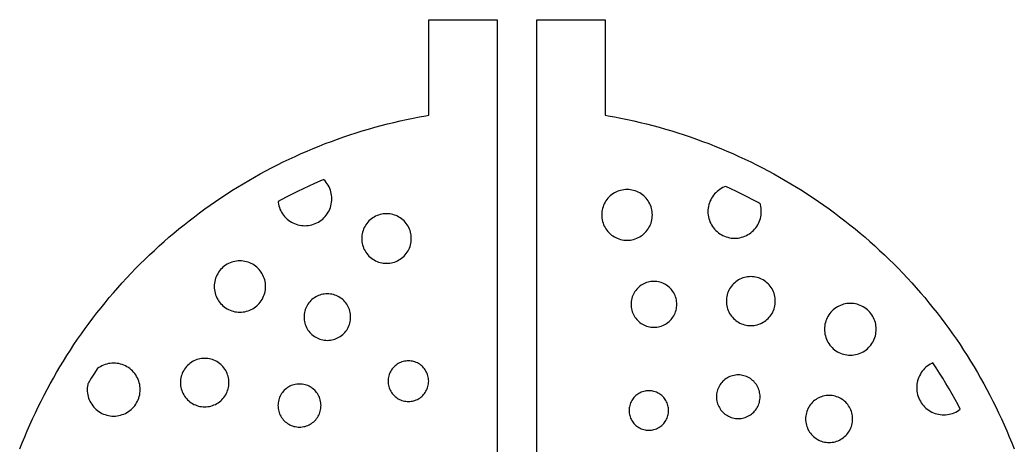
# Model space of a CAD drawing. Header units: millimetres. Extents: x -42 to 133, y -42 to 49.
# Drawn here: x -39.5 to 39.5, y 15.5 to 49.3 of the extents above; entities that cross this region are included whole.
import ezdxf

# ---------------------------------------------------------------- set-up
doc = ezdxf.new("R2010")
doc.units = ezdxf.units.MM
doc.layers.add('CUT', color=1, linetype='Continuous')

msp = doc.modelspace()

# ---------------------------------------------------------------- linework, layer by layer
at = {"layer": 'CUT'}
for points in [[(-39.484, 15.231), (-39.294, 15.714), (-39.099, 16.195), (-38.897, 16.674), (-38.689, 17.15), (-38.476, 17.623), (-38.257, 18.094), (-38.032, 18.562), (-37.801, 19.028), (-37.565, 19.49), (-37.323, 19.95), (-37.075, 20.406), (-36.822, 20.859), (-36.563, 21.31), (-36.299, 21.757), (-36.029, 22.201), (-35.754, 22.641), (-35.474, 23.078), (-35.188, 23.512), (-34.897, 23.942), (-34.6, 24.368), (-34.299, 24.791), (-33.992, 25.21), (-33.68, 25.625), (-33.363, 26.037), (-33.041, 26.444), (-32.714, 26.848), (-32.382, 27.247), (-32.045, 27.642), (-31.703, 28.033), (-31.357, 28.42), (-31.006, 28.803), (-30.65, 29.181), (-30.29, 29.555), (-29.925, 29.925), (-29.555, 30.29), (-29.181, 30.65), (-28.803, 31.006), (-28.42, 31.357), (-28.033, 31.703), (-27.642, 32.045), (-27.247, 32.382), (-26.848, 32.714), (-26.444, 33.041), (-26.037, 33.363), (-25.625, 33.68), (-25.21, 33.992), (-24.791, 34.299), (-24.368, 34.6), (-23.942, 34.897), (-23.512, 35.188), (-23.078, 35.474), (-22.641, 35.754), (-22.201, 36.029), (-21.757, 36.299), (-21.31, 36.563), (-20.859, 36.822), (-20.406, 37.075), (-19.95, 37.323), (-19.49, 37.565), (-19.028, 37.801), (-18.562, 38.032), (-18.094, 38.257), (-17.623, 38.476), (-17.15, 38.689), (-16.674, 38.897), (-16.195, 39.099), (-15.714, 39.294), (-15.231, 39.484), (-14.745, 39.668), (-14.257, 39.846), (-13.767, 40.018), (-13.275, 40.184), (-12.781, 40.344), (-12.285, 40.498), (-11.787, 40.645), (-11.287, 40.787), (-10.786, 40.922), (-10.283, 41.052), (-9.778, 41.175), (-9.272, 41.292), (-8.765, 41.402), (-8.256, 41.507), (-7.746, 41.605), (-7.235, 41.697), (-7, 41.736), (-7, 49.32), (-1.587, 49.32), (-1.587, 3.5)], [(1.587, 3.5), (1.587, 49.32), (7, 49.32), (7, 41.736), (7.235, 41.697), (7.746, 41.605), (8.256, 41.507), (8.765, 41.402), (9.272, 41.292), (9.778, 41.175), (10.283, 41.052), (10.786, 40.922), (11.287, 40.787), (11.787, 40.645), (12.285, 40.498), (12.781, 40.344), (13.275, 40.184), (13.767, 40.018), (14.257, 39.846), (14.745, 39.668), (15.231, 39.484), (15.714, 39.294), (16.195, 39.099), (16.674, 38.897), (17.15, 38.689), (17.623, 38.476), (18.094, 38.257), (18.562, 38.032), (19.028, 37.801), (19.49, 37.565), (19.95, 37.323), (20.406, 37.075), (20.859, 36.822), (21.31, 36.563), (21.757, 36.299), (22.201, 36.029), (22.641, 35.754), (23.078, 35.474), (23.512, 35.188), (23.942, 34.897), (24.368, 34.6), (24.791, 34.299), (25.21, 33.992), (25.625, 33.68), (26.037, 33.363), (26.444, 33.041), (26.848, 32.714), (27.247, 32.382), (27.642, 32.045), (28.033, 31.703), (28.42, 31.357), (28.803, 31.006), (29.181, 30.65), (29.555, 30.29), (29.925, 29.925), (30.29, 29.555), (30.65, 29.181), (31.006, 28.803), (31.357, 28.42), (31.703, 28.033), (32.045, 27.642), (32.382, 27.247), (32.714, 26.848), (33.041, 26.444), (33.363, 26.037), (33.68, 25.625), (33.992, 25.21), (34.299, 24.791), (34.6, 24.368), (34.897, 23.942), (35.188, 23.512), (35.474, 23.078), (35.754, 22.641), (36.029, 22.201), (36.299, 21.757), (36.563, 21.31), (36.822, 20.859), (37.075, 20.406), (37.323, 19.95), (37.565, 19.49), (37.801, 19.028), (38.032, 18.562), (38.257, 18.094), (38.476, 17.623), (38.689, 17.15), (38.897, 16.674), (39.099, 16.195), (39.294, 15.714), (39.484, 15.231)]]:
    msp.add_lwpolyline(points, dxfattribs=at)
for points in [[(-14.869, 34.285), (-14.819, 34.417), (-14.779, 34.551), (-14.747, 34.687), (-14.724, 34.825), (-14.71, 34.965), (-14.706, 35.105), (-14.71, 35.245), (-14.724, 35.384), (-14.747, 35.523), (-14.779, 35.659), (-14.819, 35.793), (-14.869, 35.924), (-14.926, 36.052), (-14.993, 36.176), (-15.067, 36.295), (-15.148, 36.409), (-15.237, 36.517), (-15.333, 36.619), (-15.349, 36.634), (-15.649, 36.507), (-16.096, 36.312), (-16.541, 36.112), (-16.982, 35.906), (-17.422, 35.695), (-17.859, 35.479), (-18.293, 35.257), (-18.724, 35.03), (-18.977, 34.893), (-18.97, 34.825), (-18.947, 34.687), (-18.916, 34.551), (-18.875, 34.417), (-18.825, 34.285), (-18.768, 34.158), (-18.702, 34.034), (-18.628, 33.915), (-18.546, 33.801), (-18.457, 33.693), (-18.361, 33.591), (-18.259, 33.495), (-18.151, 33.406), (-18.037, 33.324), (-17.918, 33.25), (-17.794, 33.184), (-17.667, 33.127), (-17.535, 33.077), (-17.401, 33.036), (-17.265, 33.005), (-17.127, 32.982), (-16.987, 32.968), (-16.847, 32.964), (-16.707, 32.968), (-16.568, 32.982), (-16.429, 33.005), (-16.293, 33.036), (-16.159, 33.077), (-16.028, 33.127), (-15.9, 33.184), (-15.776, 33.25), (-15.657, 33.324), (-15.543, 33.406), (-15.435, 33.495), (-15.333, 33.591), (-15.237, 33.693), (-15.148, 33.801), (-15.067, 33.915), (-14.993, 34.034), (-14.926, 34.158), (-14.869, 34.285)], [(10.6, 33.052), (10.646, 33.175), (10.684, 33.301), (10.714, 33.43), (10.736, 33.56), (10.749, 33.691), (10.753, 33.823), (10.749, 33.954), (10.736, 34.085), (10.714, 34.215), (10.684, 34.344), (10.646, 34.47), (10.6, 34.593), (10.545, 34.713), (10.483, 34.829), (10.414, 34.941), (10.337, 35.048), (10.253, 35.15), (10.163, 35.246), (10.067, 35.337), (9.965, 35.42), (9.858, 35.497), (9.746, 35.566), (9.63, 35.629), (9.51, 35.683), (9.387, 35.729), (9.26, 35.768), (9.132, 35.798), (9.002, 35.819), (8.871, 35.832), (8.739, 35.836), (8.608, 35.832), (8.476, 35.819), (8.346, 35.798), (8.218, 35.768), (8.092, 35.729), (7.969, 35.683), (7.849, 35.629), (7.732, 35.566), (7.621, 35.497), (7.513, 35.42), (7.412, 35.337), (7.315, 35.246), (7.225, 35.15), (7.142, 35.048), (7.065, 34.941), (6.995, 34.829), (6.933, 34.713), (6.879, 34.593), (6.832, 34.47), (6.794, 34.344), (6.764, 34.215), (6.743, 34.085), (6.73, 33.954), (6.726, 33.823), (6.73, 33.691), (6.743, 33.56), (6.764, 33.43), (6.794, 33.301), (6.832, 33.175), (6.879, 33.052), (6.933, 32.932), (6.995, 32.816), (7.065, 32.704), (7.142, 32.597), (7.225, 32.495), (7.315, 32.399), (7.412, 32.309), (7.513, 32.225), (7.621, 32.148), (7.732, 32.079), (7.849, 32.017), (7.969, 31.962), (8.092, 31.916), (8.218, 31.877), (8.346, 31.848), (8.476, 31.826), (8.608, 31.813), (8.739, 31.809), (8.871, 31.813), (9.002, 31.826), (9.132, 31.848), (9.26, 31.877), (9.387, 31.916), (9.51, 31.962), (9.63, 32.017), (9.746, 32.079), (9.858, 32.148), (9.965, 32.225), (10.067, 32.309), (10.163, 32.399), (10.253, 32.495), (10.337, 32.597), (10.414, 32.704), (10.483, 32.816), (10.545, 32.932), (10.6, 33.052)], [(19.241, 33.277), (19.29, 33.407), (19.33, 33.54), (19.362, 33.675), (19.384, 33.811), (19.398, 33.949), (19.402, 34.088), (19.398, 34.226), (19.384, 34.364), (19.362, 34.501), (19.33, 34.636), (19.307, 34.711), (19.152, 34.797), (18.724, 35.03), (18.293, 35.257), (17.859, 35.479), (17.422, 35.695), (16.982, 35.906), (16.59, 36.089), (16.473, 36.045), (16.347, 35.988), (16.225, 35.923), (16.107, 35.849), (15.994, 35.769), (15.887, 35.681), (15.786, 35.586), (15.691, 35.485), (15.603, 35.378), (15.522, 35.265), (15.449, 35.147), (15.384, 35.025), (15.327, 34.899), (15.278, 34.769), (15.237, 34.636), (15.206, 34.501), (15.183, 34.364), (15.17, 34.226), (15.165, 34.088), (15.17, 33.949), (15.183, 33.811), (15.206, 33.675), (15.237, 33.54), (15.278, 33.407), (15.327, 33.277), (15.384, 33.151), (15.449, 33.029), (15.522, 32.911), (15.603, 32.798), (15.691, 32.691), (15.786, 32.59), (15.887, 32.495), (15.994, 32.407), (16.107, 32.326), (16.225, 32.253), (16.347, 32.188), (16.473, 32.131), (16.603, 32.082), (16.735, 32.042), (16.87, 32.01), (17.007, 31.987), (17.145, 31.974), (17.284, 31.969), (17.422, 31.974), (17.56, 31.987), (17.697, 32.01), (17.832, 32.042), (17.965, 32.082), (18.094, 32.131), (18.221, 32.188), (18.343, 32.253), (18.461, 32.326), (18.573, 32.407), (18.681, 32.495), (18.782, 32.59), (18.877, 32.691), (18.964, 32.798), (19.045, 32.911), (19.118, 33.029), (19.184, 33.151), (19.241, 33.277)], [(-8.543, 31.191), (-8.497, 31.312), (-8.46, 31.435), (-8.431, 31.561), (-8.41, 31.688), (-8.397, 31.816), (-8.393, 31.945), (-8.397, 32.074), (-8.41, 32.202), (-8.431, 32.33), (-8.46, 32.455), (-8.497, 32.579), (-8.543, 32.699), (-8.596, 32.817), (-8.657, 32.93), (-8.725, 33.04), (-8.8, 33.145), (-8.882, 33.244), (-8.97, 33.339), (-9.064, 33.427), (-9.164, 33.509), (-9.269, 33.584), (-9.378, 33.652), (-9.492, 33.713), (-9.609, 33.766), (-9.73, 33.811), (-9.853, 33.849), (-9.979, 33.878), (-10.106, 33.899), (-10.234, 33.912), (-10.363, 33.916), (-10.492, 33.912), (-10.621, 33.899), (-10.748, 33.878), (-10.873, 33.849), (-10.997, 33.811), (-11.117, 33.766), (-11.235, 33.713), (-11.349, 33.652), (-11.458, 33.584), (-11.563, 33.509), (-11.663, 33.427), (-11.757, 33.339), (-11.845, 33.244), (-11.927, 33.145), (-12.002, 33.04), (-12.07, 32.93), (-12.131, 32.817), (-12.184, 32.699), (-12.229, 32.579), (-12.267, 32.455), (-12.296, 32.33), (-12.317, 32.202), (-12.33, 32.074), (-12.334, 31.945), (-12.33, 31.816), (-12.317, 31.688), (-12.296, 31.561), (-12.267, 31.435), (-12.229, 31.312), (-12.184, 31.191), (-12.131, 31.074), (-12.07, 30.96), (-12.002, 30.85), (-11.927, 30.745), (-11.845, 30.646), (-11.757, 30.552), (-11.663, 30.464), (-11.563, 30.382), (-11.458, 30.307), (-11.349, 30.239), (-11.235, 30.178), (-11.117, 30.125), (-10.997, 30.079), (-10.873, 30.042), (-10.748, 30.012), (-10.621, 29.991), (-10.492, 29.979), (-10.363, 29.975), (-10.234, 29.979), (-10.106, 29.991), (-9.979, 30.012), (-9.853, 30.042), (-9.73, 30.079), (-9.609, 30.125), (-9.492, 30.178), (-9.378, 30.239), (-9.269, 30.307), (-9.164, 30.382), (-9.064, 30.464), (-8.97, 30.552), (-8.882, 30.646), (-8.8, 30.745), (-8.725, 30.85), (-8.657, 30.96), (-8.596, 31.074), (-8.543, 31.191)], [(-20.125, 27.353), (-20.078, 27.478), (-20.039, 27.605), (-20.008, 27.735), (-19.987, 27.867), (-19.974, 27.999), (-19.969, 28.133), (-19.974, 28.266), (-19.987, 28.399), (-20.008, 28.531), (-20.039, 28.66), (-20.078, 28.788), (-20.125, 28.913), (-20.18, 29.035), (-20.242, 29.152), (-20.313, 29.265), (-20.391, 29.374), (-20.475, 29.477), (-20.566, 29.574), (-20.664, 29.666), (-20.767, 29.75), (-20.875, 29.828), (-20.989, 29.898), (-21.106, 29.961), (-21.228, 30.016), (-21.353, 30.063), (-21.48, 30.102), (-21.61, 30.132), (-21.742, 30.154), (-21.875, 30.167), (-22.008, 30.172), (-22.141, 30.167), (-22.274, 30.154), (-22.406, 30.132), (-22.536, 30.102), (-22.663, 30.063), (-22.788, 30.016), (-22.91, 29.961), (-23.027, 29.898), (-23.141, 29.828), (-23.249, 29.75), (-23.352, 29.666), (-23.45, 29.574), (-23.541, 29.477), (-23.625, 29.374), (-23.703, 29.265), (-23.774, 29.152), (-23.837, 29.035), (-23.892, 28.913), (-23.939, 28.788), (-23.977, 28.66), (-24.008, 28.531), (-24.029, 28.399), (-24.042, 28.266), (-24.047, 28.133), (-24.042, 27.999), (-24.029, 27.867), (-24.008, 27.735), (-23.977, 27.605), (-23.939, 27.478), (-23.892, 27.353), (-23.837, 27.231), (-23.774, 27.113), (-23.703, 27), (-23.625, 26.892), (-23.541, 26.789), (-23.45, 26.691), (-23.352, 26.6), (-23.249, 26.515), (-23.141, 26.438), (-23.027, 26.367), (-22.91, 26.304), (-22.788, 26.249), (-22.663, 26.202), (-22.536, 26.164), (-22.406, 26.133), (-22.274, 26.112), (-22.141, 26.098), (-22.008, 26.094), (-21.875, 26.098), (-21.742, 26.112), (-21.61, 26.133), (-21.48, 26.164), (-21.353, 26.202), (-21.228, 26.249), (-21.106, 26.304), (-20.989, 26.367), (-20.875, 26.438), (-20.767, 26.515), (-20.664, 26.6), (-20.566, 26.691), (-20.475, 26.789), (-20.391, 26.892), (-20.313, 27), (-20.242, 27.113), (-20.18, 27.231), (-20.125, 27.353)], [(12.557, 26.02), (12.599, 26.132), (12.633, 26.245), (12.66, 26.361), (12.68, 26.479), (12.691, 26.597), (12.695, 26.716), (12.691, 26.835), (12.68, 26.954), (12.66, 27.071), (12.633, 27.187), (12.599, 27.301), (12.557, 27.413), (12.508, 27.521), (12.452, 27.626), (12.389, 27.727), (12.319, 27.824), (12.244, 27.916), (12.162, 28.003), (12.076, 28.084), (11.984, 28.16), (11.887, 28.229), (11.786, 28.292), (11.681, 28.348), (11.572, 28.397), (11.461, 28.439), (11.347, 28.474), (11.231, 28.501), (11.113, 28.52), (10.995, 28.532), (10.876, 28.536), (10.757, 28.532), (10.638, 28.52), (10.521, 28.501), (10.405, 28.474), (10.291, 28.439), (10.18, 28.397), (10.071, 28.348), (9.966, 28.292), (9.865, 28.229), (9.768, 28.16), (9.676, 28.084), (9.589, 28.003), (9.508, 27.916), (9.432, 27.824), (9.363, 27.727), (9.3, 27.626), (9.244, 27.521), (9.195, 27.413), (9.153, 27.301), (9.118, 27.187), (9.091, 27.071), (9.072, 26.954), (9.06, 26.835), (9.056, 26.716), (9.06, 26.597), (9.072, 26.479), (9.091, 26.361), (9.118, 26.245), (9.153, 26.132), (9.195, 26.02), (9.244, 25.912), (9.3, 25.807), (9.363, 25.706), (9.432, 25.609), (9.508, 25.517), (9.589, 25.43), (9.676, 25.348), (9.768, 25.273), (9.865, 25.204), (9.966, 25.141), (10.071, 25.085), (10.18, 25.035), (10.291, 24.993), (10.405, 24.959), (10.521, 24.932), (10.638, 24.912), (10.757, 24.901), (10.876, 24.897), (10.995, 24.901), (11.113, 24.912), (11.231, 24.932), (11.347, 24.959), (11.461, 24.993), (11.572, 25.035), (11.681, 25.085), (11.786, 25.141), (11.887, 25.204), (11.984, 25.273), (12.076, 25.348), (12.162, 25.43), (12.244, 25.517), (12.319, 25.609), (12.389, 25.706), (12.452, 25.807), (12.508, 25.912), (12.557, 26.02)], [(20.368, 26.228), (20.413, 26.347), (20.45, 26.469), (20.479, 26.593), (20.499, 26.719), (20.512, 26.845), (20.516, 26.972), (20.512, 27.099), (20.499, 27.226), (20.479, 27.351), (20.45, 27.475), (20.413, 27.597), (20.368, 27.716), (20.315, 27.832), (20.255, 27.944), (20.188, 28.052), (20.114, 28.156), (20.034, 28.254), (19.947, 28.347), (19.854, 28.434), (19.755, 28.514), (19.652, 28.589), (19.544, 28.656), (19.432, 28.716), (19.316, 28.768), (19.197, 28.813), (19.075, 28.85), (18.951, 28.879), (18.826, 28.9), (18.699, 28.912), (18.572, 28.916), (18.445, 28.912), (18.318, 28.9), (18.193, 28.879), (18.069, 28.85), (17.947, 28.813), (17.828, 28.768), (17.712, 28.716), (17.6, 28.656), (17.492, 28.589), (17.389, 28.514), (17.29, 28.434), (17.197, 28.347), (17.11, 28.254), (17.03, 28.156), (16.956, 28.052), (16.888, 27.944), (16.828, 27.832), (16.776, 27.716), (16.731, 27.597), (16.694, 27.475), (16.665, 27.351), (16.645, 27.226), (16.632, 27.099), (16.628, 26.972), (16.632, 26.845), (16.645, 26.719), (16.665, 26.593), (16.694, 26.469), (16.731, 26.347), (16.776, 26.228), (16.828, 26.112), (16.888, 26), (16.956, 25.892), (17.03, 25.789), (17.11, 25.691), (17.197, 25.598), (17.29, 25.511), (17.389, 25.43), (17.492, 25.356), (17.6, 25.289), (17.712, 25.229), (17.828, 25.176), (17.947, 25.131), (18.069, 25.095), (18.193, 25.066), (18.318, 25.045), (18.445, 25.032), (18.572, 25.028), (18.699, 25.032), (18.826, 25.045), (18.951, 25.066), (19.075, 25.095), (19.197, 25.131), (19.316, 25.176), (19.432, 25.229), (19.544, 25.289), (19.652, 25.356), (19.755, 25.43), (19.854, 25.511), (19.947, 25.598), (20.034, 25.691), (20.114, 25.789), (20.188, 25.892), (20.255, 26), (20.315, 26.112), (20.368, 26.228)], [(-13.354, 24.995), (-13.312, 25.108), (-13.277, 25.224), (-13.249, 25.342), (-13.229, 25.461), (-13.217, 25.582), (-13.213, 25.703), (-13.217, 25.824), (-13.229, 25.944), (-13.249, 26.063), (-13.277, 26.181), (-13.312, 26.297), (-13.354, 26.41), (-13.404, 26.521), (-13.461, 26.627), (-13.525, 26.73), (-13.596, 26.829), (-13.673, 26.922), (-13.755, 27.01), (-13.844, 27.093), (-13.937, 27.17), (-14.036, 27.24), (-14.138, 27.304), (-14.245, 27.361), (-14.355, 27.411), (-14.469, 27.454), (-14.584, 27.489), (-14.702, 27.517), (-14.822, 27.536), (-14.942, 27.548), (-15.063, 27.552), (-15.184, 27.548), (-15.305, 27.536), (-15.424, 27.517), (-15.542, 27.489), (-15.658, 27.454), (-15.771, 27.411), (-15.881, 27.361), (-15.988, 27.304), (-16.091, 27.24), (-16.189, 27.17), (-16.283, 27.093), (-16.371, 27.01), (-16.454, 26.922), (-16.531, 26.829), (-16.601, 26.73), (-16.665, 26.627), (-16.722, 26.521), (-16.772, 26.41), (-16.815, 26.297), (-16.85, 26.181), (-16.877, 26.063), (-16.897, 25.944), (-16.909, 25.824), (-16.913, 25.703), (-16.909, 25.582), (-16.897, 25.461), (-16.877, 25.342), (-16.85, 25.224), (-16.815, 25.108), (-16.772, 24.995), (-16.722, 24.884), (-16.665, 24.778), (-16.601, 24.675), (-16.531, 24.577), (-16.454, 24.483), (-16.371, 24.395), (-16.283, 24.312), (-16.189, 24.235), (-16.091, 24.165), (-15.988, 24.101), (-15.881, 24.044), (-15.771, 23.994), (-15.658, 23.951), (-15.542, 23.916), (-15.424, 23.888), (-15.305, 23.869), (-15.184, 23.857), (-15.063, 23.853), (-14.942, 23.857), (-14.822, 23.869), (-14.702, 23.888), (-14.584, 23.916), (-14.469, 23.951), (-14.355, 23.994), (-14.245, 24.044), (-14.138, 24.101), (-14.036, 24.165), (-13.937, 24.235), (-13.844, 24.312), (-13.755, 24.395), (-13.673, 24.483), (-13.596, 24.577), (-13.525, 24.675), (-13.461, 24.778), (-13.404, 24.884), (-13.354, 24.995)], [(28.375, 23.948), (28.423, 24.074), (28.462, 24.202), (28.492, 24.333), (28.514, 24.466), (28.527, 24.6), (28.532, 24.734), (28.527, 24.869), (28.514, 25.002), (28.492, 25.135), (28.462, 25.266), (28.423, 25.395), (28.375, 25.521), (28.32, 25.643), (28.256, 25.762), (28.185, 25.876), (28.107, 25.985), (28.022, 26.089), (27.93, 26.187), (27.832, 26.279), (27.728, 26.365), (27.618, 26.443), (27.504, 26.514), (27.386, 26.577), (27.263, 26.633), (27.137, 26.68), (27.009, 26.719), (26.878, 26.75), (26.745, 26.772), (26.611, 26.785), (26.477, 26.789), (26.342, 26.785), (26.208, 26.772), (26.076, 26.75), (25.945, 26.719), (25.816, 26.68), (25.69, 26.633), (25.568, 26.577), (25.449, 26.514), (25.335, 26.443), (25.226, 26.365), (25.122, 26.279), (25.023, 26.187), (24.932, 26.089), (24.846, 25.985), (24.768, 25.876), (24.697, 25.762), (24.633, 25.643), (24.578, 25.521), (24.531, 25.395), (24.492, 25.266), (24.461, 25.135), (24.439, 25.002), (24.426, 24.869), (24.422, 24.734), (24.426, 24.6), (24.439, 24.466), (24.461, 24.333), (24.492, 24.202), (24.531, 24.074), (24.578, 23.948), (24.633, 23.825), (24.697, 23.707), (24.768, 23.592), (24.846, 23.483), (24.932, 23.379), (25.023, 23.281), (25.122, 23.189), (25.226, 23.104), (25.335, 23.025), (25.449, 22.954), (25.568, 22.891), (25.69, 22.835), (25.816, 22.788), (25.945, 22.749), (26.076, 22.719), (26.208, 22.697), (26.342, 22.683), (26.477, 22.679), (26.611, 22.683), (26.745, 22.697), (26.878, 22.719), (27.009, 22.749), (27.137, 22.788), (27.263, 22.835), (27.386, 22.891), (27.504, 22.954), (27.618, 23.025), (27.728, 23.104), (27.832, 23.189), (27.93, 23.281), (28.022, 23.379), (28.107, 23.483), (28.185, 23.592), (28.256, 23.707), (28.32, 23.825), (28.375, 23.948)], [(-23.027, 19.759), (-22.983, 19.877), (-22.946, 19.998), (-22.917, 20.12), (-22.897, 20.245), (-22.885, 20.37), (-22.88, 20.496), (-22.885, 20.622), (-22.897, 20.748), (-22.917, 20.872), (-22.946, 20.995), (-22.983, 21.115), (-23.027, 21.233), (-23.079, 21.348), (-23.138, 21.459), (-23.205, 21.566), (-23.278, 21.668), (-23.358, 21.766), (-23.444, 21.858), (-23.536, 21.944), (-23.634, 22.024), (-23.736, 22.097), (-23.843, 22.164), (-23.954, 22.223), (-24.069, 22.275), (-24.187, 22.32), (-24.308, 22.356), (-24.431, 22.385), (-24.555, 22.405), (-24.68, 22.418), (-24.806, 22.422), (-24.932, 22.418), (-25.058, 22.405), (-25.182, 22.385), (-25.305, 22.356), (-25.425, 22.32), (-25.543, 22.275), (-25.658, 22.223), (-25.769, 22.164), (-25.876, 22.097), (-25.979, 22.024), (-26.076, 21.944), (-26.168, 21.858), (-26.254, 21.766), (-26.334, 21.668), (-26.407, 21.566), (-26.474, 21.459), (-26.533, 21.348), (-26.585, 21.233), (-26.63, 21.115), (-26.666, 20.995), (-26.695, 20.872), (-26.716, 20.748), (-26.728, 20.622), (-26.732, 20.496), (-26.728, 20.37), (-26.716, 20.245), (-26.695, 20.12), (-26.666, 19.998), (-26.63, 19.877), (-26.585, 19.759), (-26.533, 19.644), (-26.474, 19.533), (-26.407, 19.426), (-26.334, 19.324), (-26.254, 19.226), (-26.168, 19.134), (-26.076, 19.048), (-25.979, 18.968), (-25.876, 18.895), (-25.769, 18.828), (-25.658, 18.769), (-25.543, 18.717), (-25.425, 18.673), (-25.305, 18.636), (-25.182, 18.607), (-25.058, 18.587), (-24.932, 18.574), (-24.806, 18.57), (-24.68, 18.574), (-24.555, 18.587), (-24.431, 18.607), (-24.308, 18.636), (-24.187, 18.673), (-24.069, 18.717), (-23.954, 18.769), (-23.843, 18.828), (-23.736, 18.895), (-23.634, 18.968), (-23.536, 19.048), (-23.444, 19.134), (-23.358, 19.226), (-23.278, 19.324), (-23.205, 19.426), (-23.138, 19.533), (-23.079, 19.644), (-23.027, 19.759)], [(-7.137, 19.994), (-7.099, 20.093), (-7.069, 20.194), (-7.045, 20.297), (-7.028, 20.401), (-7.017, 20.506), (-7.014, 20.611), (-7.017, 20.717), (-7.028, 20.822), (-7.045, 20.926), (-7.069, 21.028), (-7.099, 21.129), (-7.137, 21.228), (-7.18, 21.324), (-7.23, 21.417), (-7.286, 21.507), (-7.347, 21.593), (-7.414, 21.674), (-7.486, 21.751), (-7.563, 21.823), (-7.645, 21.89), (-7.73, 21.952), (-7.82, 22.007), (-7.913, 22.057), (-8.009, 22.101), (-8.108, 22.138), (-8.209, 22.168), (-8.311, 22.192), (-8.416, 22.21), (-8.521, 22.22), (-8.626, 22.223), (-8.731, 22.22), (-8.836, 22.21), (-8.94, 22.192), (-9.043, 22.168), (-9.144, 22.138), (-9.243, 22.101), (-9.339, 22.057), (-9.432, 22.007), (-9.522, 21.952), (-9.607, 21.89), (-9.689, 21.823), (-9.766, 21.751), (-9.838, 21.674), (-9.905, 21.593), (-9.966, 21.507), (-10.022, 21.417), (-10.072, 21.324), (-10.115, 21.228), (-10.152, 21.129), (-10.183, 21.028), (-10.207, 20.926), (-10.224, 20.822), (-10.235, 20.717), (-10.238, 20.611), (-10.235, 20.506), (-10.224, 20.401), (-10.207, 20.297), (-10.183, 20.194), (-10.152, 20.093), (-10.115, 19.994), (-10.072, 19.898), (-10.022, 19.805), (-9.966, 19.716), (-9.905, 19.63), (-9.838, 19.548), (-9.766, 19.471), (-9.689, 19.399), (-9.607, 19.332), (-9.522, 19.271), (-9.432, 19.215), (-9.339, 19.165), (-9.243, 19.122), (-9.144, 19.085), (-9.043, 19.054), (-8.94, 19.03), (-8.836, 19.013), (-8.731, 19.003), (-8.626, 18.999), (-8.521, 19.003), (-8.416, 19.013), (-8.311, 19.03), (-8.209, 19.054), (-8.108, 19.085), (-8.009, 19.122), (-7.913, 19.165), (-7.82, 19.215), (-7.73, 19.271), (-7.645, 19.332), (-7.563, 19.399), (-7.486, 19.471), (-7.414, 19.548), (-7.347, 19.63), (-7.286, 19.716), (-7.23, 19.805), (-7.18, 19.898), (-7.137, 19.994)], [(-30.09, 19.136), (-30.042, 19.264), (-30.002, 19.396), (-29.97, 19.53), (-29.948, 19.666), (-29.934, 19.803), (-29.93, 19.94), (-29.934, 20.078), (-29.948, 20.215), (-29.97, 20.351), (-30.002, 20.485), (-30.042, 20.616), (-30.09, 20.745), (-30.147, 20.871), (-30.212, 20.992), (-30.284, 21.109), (-30.365, 21.221), (-30.452, 21.327), (-30.546, 21.427), (-30.646, 21.522), (-30.753, 21.609), (-30.865, 21.689), (-30.981, 21.762), (-31.103, 21.827), (-31.228, 21.883), (-31.357, 21.932), (-31.489, 21.972), (-31.623, 22.003), (-31.758, 22.025), (-31.895, 22.039), (-32.033, 22.043), (-32.17, 22.039), (-32.307, 22.025), (-32.443, 22.003), (-32.577, 21.972), (-32.709, 21.932), (-32.838, 21.883), (-32.963, 21.827), (-33.084, 21.762), (-33.201, 21.689), (-33.313, 21.609), (-33.343, 21.584), (-33.558, 21.25), (-33.816, 20.837), (-34.069, 20.42), (-34.086, 20.391), (-34.095, 20.351), (-34.118, 20.215), (-34.131, 20.078), (-34.136, 19.94), (-34.131, 19.803), (-34.118, 19.666), (-34.095, 19.53), (-34.064, 19.396), (-34.024, 19.264), (-33.976, 19.136), (-33.919, 19.01), (-33.854, 18.889), (-33.781, 18.772), (-33.701, 18.66), (-33.614, 18.554), (-33.52, 18.453), (-33.42, 18.359), (-33.313, 18.272), (-33.201, 18.192), (-33.084, 18.119), (-32.963, 18.054), (-32.838, 17.998), (-32.709, 17.949), (-32.577, 17.909), (-32.443, 17.878), (-32.307, 17.855), (-32.17, 17.842), (-32.033, 17.837), (-31.895, 17.842), (-31.758, 17.855), (-31.623, 17.878), (-31.489, 17.909), (-31.357, 17.949), (-31.228, 17.998), (-31.103, 18.054), (-30.981, 18.119), (-30.865, 18.192), (-30.753, 18.272), (-30.646, 18.359), (-30.546, 18.453), (-30.452, 18.554), (-30.365, 18.66), (-30.284, 18.772), (-30.212, 18.889), (-30.147, 19.01), (-30.09, 19.136)], [(34.462, 18.009), (34.597, 18.05), (34.729, 18.1), (34.857, 18.158), (34.982, 18.225), (35.102, 18.299), (35.212, 18.378), (35.03, 18.724), (34.797, 19.152), (34.56, 19.578), (34.317, 20.001), (34.069, 20.42), (33.816, 20.837), (33.558, 21.25), (33.294, 21.66), (33.029, 22.062), (32.95, 22.026), (32.825, 21.96), (32.706, 21.885), (32.591, 21.803), (32.482, 21.714), (32.379, 21.617), (32.282, 21.514), (32.193, 21.405), (32.111, 21.29), (32.036, 21.171), (31.97, 21.046), (31.911, 20.918), (31.862, 20.785), (31.821, 20.65), (31.789, 20.513), (31.766, 20.374), (31.752, 20.233), (31.747, 20.092), (31.752, 19.951), (31.766, 19.811), (31.789, 19.672), (31.821, 19.534), (31.862, 19.399), (31.911, 19.267), (31.97, 19.138), (32.036, 19.014), (32.111, 18.894), (32.193, 18.779), (32.282, 18.67), (32.379, 18.567), (32.482, 18.471), (32.591, 18.381), (32.706, 18.299), (32.825, 18.225), (32.95, 18.158), (33.078, 18.1), (33.211, 18.05), (33.346, 18.009), (33.483, 17.977), (33.622, 17.954), (33.763, 17.94), (33.904, 17.936), (34.045, 17.94), (34.185, 17.954), (34.324, 17.977), (34.462, 18.009)], [(19.175, 18.709), (19.215, 18.815), (19.248, 18.924), (19.274, 19.034), (19.293, 19.146), (19.304, 19.259), (19.307, 19.372), (19.304, 19.486), (19.293, 19.599), (19.274, 19.711), (19.248, 19.821), (19.215, 19.93), (19.175, 20.036), (19.129, 20.139), (19.075, 20.239), (19.015, 20.336), (18.949, 20.428), (18.877, 20.516), (18.8, 20.598), (18.717, 20.676), (18.629, 20.748), (18.537, 20.814), (18.441, 20.874), (18.341, 20.927), (18.237, 20.974), (18.131, 21.014), (18.022, 21.047), (17.912, 21.073), (17.8, 21.091), (17.687, 21.102), (17.574, 21.106), (17.46, 21.102), (17.347, 21.091), (17.236, 21.073), (17.125, 21.047), (17.016, 21.014), (16.91, 20.974), (16.807, 20.927), (16.707, 20.874), (16.611, 20.814), (16.518, 20.748), (16.431, 20.676), (16.348, 20.598), (16.27, 20.516), (16.198, 20.428), (16.132, 20.336), (16.072, 20.239), (16.019, 20.139), (15.972, 20.036), (15.932, 19.93), (15.899, 19.821), (15.873, 19.711), (15.855, 19.599), (15.844, 19.486), (15.84, 19.372), (15.844, 19.259), (15.855, 19.146), (15.873, 19.034), (15.899, 18.924), (15.932, 18.815), (15.972, 18.709), (16.019, 18.606), (16.072, 18.506), (16.132, 18.409), (16.198, 18.317), (16.27, 18.229), (16.348, 18.147), (16.431, 18.069), (16.518, 17.997), (16.611, 17.931), (16.707, 17.871), (16.807, 17.818), (16.91, 17.771), (17.016, 17.731), (17.125, 17.698), (17.236, 17.672), (17.347, 17.654), (17.46, 17.643), (17.574, 17.639), (17.687, 17.643), (17.8, 17.654), (17.912, 17.672), (18.022, 17.698), (18.131, 17.731), (18.237, 17.771), (18.341, 17.818), (18.441, 17.871), (18.537, 17.931), (18.629, 17.997), (18.717, 18.069), (18.8, 18.147), (18.877, 18.229), (18.949, 18.317), (19.015, 18.409), (19.075, 18.506), (19.129, 18.606), (19.175, 18.709)], [(-15.695, 18.019), (-15.655, 18.124), (-15.623, 18.231), (-15.597, 18.34), (-15.579, 18.451), (-15.568, 18.562), (-15.564, 18.674), (-15.568, 18.786), (-15.579, 18.897), (-15.597, 19.008), (-15.623, 19.117), (-15.655, 19.224), (-15.695, 19.329), (-15.741, 19.431), (-15.794, 19.529), (-15.853, 19.624), (-15.918, 19.715), (-15.989, 19.802), (-16.065, 19.884), (-16.147, 19.96), (-16.234, 20.031), (-16.325, 20.096), (-16.42, 20.156), (-16.519, 20.208), (-16.62, 20.255), (-16.725, 20.294), (-16.832, 20.326), (-16.941, 20.352), (-17.052, 20.37), (-17.163, 20.381), (-17.275, 20.385), (-17.387, 20.381), (-17.499, 20.37), (-17.609, 20.352), (-17.718, 20.326), (-17.825, 20.294), (-17.93, 20.255), (-18.032, 20.208), (-18.131, 20.156), (-18.226, 20.096), (-18.317, 20.031), (-18.403, 19.96), (-18.485, 19.884), (-18.561, 19.802), (-18.632, 19.715), (-18.698, 19.624), (-18.757, 19.529), (-18.81, 19.431), (-18.856, 19.329), (-18.895, 19.224), (-18.928, 19.117), (-18.953, 19.008), (-18.971, 18.897), (-18.982, 18.786), (-18.986, 18.674), (-18.982, 18.562), (-18.971, 18.451), (-18.953, 18.34), (-18.928, 18.231), (-18.895, 18.124), (-18.856, 18.019), (-18.81, 17.917), (-18.757, 17.819), (-18.698, 17.724), (-18.632, 17.633), (-18.561, 17.546), (-18.485, 17.464), (-18.403, 17.388), (-18.317, 17.317), (-18.226, 17.251), (-18.131, 17.192), (-18.032, 17.14), (-17.93, 17.093), (-17.825, 17.054), (-17.718, 17.021), (-17.609, 16.996), (-17.499, 16.978), (-17.387, 16.967), (-17.275, 16.963), (-17.163, 16.967), (-17.052, 16.978), (-16.941, 16.996), (-16.832, 17.021), (-16.725, 17.054), (-16.62, 17.093), (-16.519, 17.14), (-16.42, 17.192), (-16.325, 17.251), (-16.234, 17.317), (-16.147, 17.388), (-16.065, 17.464), (-15.989, 17.546), (-15.918, 17.633), (-15.853, 17.724), (-15.794, 17.819), (-15.741, 17.917), (-15.695, 18.019)], [(11.925, 17.676), (11.961, 17.772), (11.991, 17.871), (12.015, 17.971), (12.031, 18.072), (12.041, 18.175), (12.045, 18.278), (12.041, 18.38), (12.031, 18.483), (12.015, 18.584), (11.991, 18.684), (11.961, 18.783), (11.925, 18.879), (11.883, 18.972), (11.834, 19.063), (11.78, 19.15), (11.72, 19.234), (11.655, 19.314), (11.584, 19.389), (11.509, 19.459), (11.43, 19.524), (11.346, 19.584), (11.259, 19.638), (11.168, 19.687), (11.075, 19.729), (10.978, 19.765), (10.88, 19.795), (10.78, 19.819), (10.679, 19.835), (10.576, 19.845), (10.473, 19.849), (10.371, 19.845), (10.268, 19.835), (10.167, 19.819), (10.067, 19.795), (9.968, 19.765), (9.872, 19.729), (9.778, 19.687), (9.688, 19.638), (9.6, 19.584), (9.517, 19.524), (9.437, 19.459), (9.362, 19.389), (9.292, 19.314), (9.227, 19.234), (9.167, 19.15), (9.113, 19.063), (9.064, 18.972), (9.022, 18.879), (8.986, 18.783), (8.956, 18.684), (8.932, 18.584), (8.916, 18.483), (8.905, 18.38), (8.902, 18.278), (8.905, 18.175), (8.916, 18.072), (8.932, 17.971), (8.956, 17.871), (8.986, 17.772), (9.022, 17.676), (9.064, 17.583), (9.113, 17.492), (9.167, 17.405), (9.227, 17.321), (9.292, 17.241), (9.362, 17.166), (9.437, 17.096), (9.517, 17.031), (9.6, 16.971), (9.688, 16.917), (9.778, 16.868), (9.872, 16.826), (9.968, 16.79), (10.067, 16.76), (10.167, 16.736), (10.268, 16.72), (10.371, 16.71), (10.473, 16.706), (10.576, 16.71), (10.679, 16.72), (10.78, 16.736), (10.88, 16.76), (10.978, 16.79), (11.075, 16.826), (11.168, 16.868), (11.259, 16.917), (11.346, 16.971), (11.43, 17.031), (11.509, 17.096), (11.584, 17.166), (11.655, 17.241), (11.72, 17.321), (11.78, 17.405), (11.834, 17.492), (11.883, 17.583), (11.925, 17.676)], [(26.515, 16.893), (26.558, 17.007), (26.594, 17.124), (26.621, 17.244), (26.641, 17.364), (26.653, 17.486), (26.657, 17.608), (26.653, 17.731), (26.641, 17.852), (26.621, 17.973), (26.594, 18.092), (26.558, 18.209), (26.515, 18.324), (26.465, 18.435), (26.407, 18.543), (26.342, 18.647), (26.271, 18.746), (26.193, 18.841), (26.11, 18.93), (26.021, 19.014), (25.926, 19.091), (25.827, 19.162), (25.723, 19.227), (25.615, 19.285), (25.503, 19.335), (25.389, 19.378), (25.272, 19.414), (25.153, 19.442), (25.032, 19.462), (24.91, 19.474), (24.788, 19.478), (24.666, 19.474), (24.544, 19.462), (24.423, 19.442), (24.304, 19.414), (24.187, 19.378), (24.073, 19.335), (23.961, 19.285), (23.853, 19.227), (23.75, 19.162), (23.65, 19.091), (23.556, 19.014), (23.466, 18.93), (23.383, 18.841), (23.305, 18.746), (23.234, 18.647), (23.169, 18.543), (23.112, 18.435), (23.061, 18.324), (23.018, 18.209), (22.983, 18.092), (22.955, 17.973), (22.935, 17.852), (22.923, 17.731), (22.919, 17.608), (22.923, 17.486), (22.935, 17.364), (22.955, 17.244), (22.983, 17.124), (23.018, 17.007), (23.061, 16.893), (23.112, 16.782), (23.169, 16.674), (23.234, 16.57), (23.305, 16.47), (23.383, 16.376), (23.466, 16.287), (23.556, 16.203), (23.65, 16.125), (23.75, 16.054), (23.853, 15.989), (23.961, 15.932), (24.073, 15.881), (24.187, 15.838), (24.304, 15.803), (24.423, 15.775), (24.544, 15.755), (24.666, 15.743), (24.788, 15.739), (24.91, 15.743), (25.032, 15.755), (25.153, 15.775), (25.272, 15.803), (25.389, 15.838), (25.503, 15.881), (25.615, 15.932), (25.723, 15.989), (25.827, 16.054), (25.926, 16.125), (26.021, 16.203), (26.11, 16.287), (26.193, 16.376), (26.271, 16.47), (26.342, 16.57), (26.407, 16.674), (26.465, 16.782), (26.515, 16.893)]]:
    msp.add_lwpolyline(points, close=True, dxfattribs=at)

doc.saveas('drawing.dxf')
